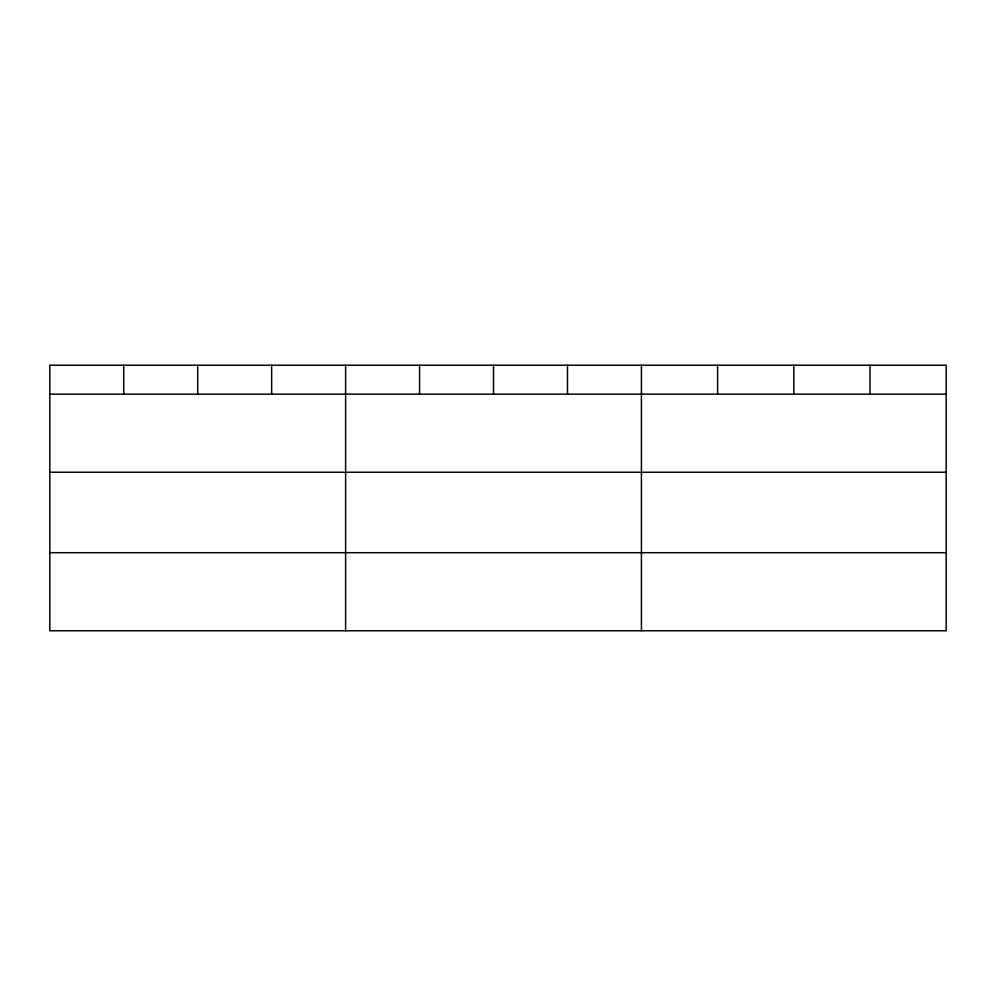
<?xml version="1.0" encoding="UTF-8"?>
<svg xmlns="http://www.w3.org/2000/svg" width="996" height="996" viewBox="0 0 996 996"><rect width="100%" height="100%" fill="white"/><g stroke="black" fill="none" stroke-linecap="round" stroke-linejoin="round"><path stroke-width="1.49" d="M946.2 472.241L946.2 365.221L49.8 365.221L49.8 630.779L946.2 630.779L946.2 472.241L49.8 472.241M49.8 394.155L946.2 394.155M49.8 552.693L946.2 552.693M870.006 365.221L870.006 394.155M793.812 365.221L793.812 394.155M717.618 365.221L717.618 394.155M641.424 365.221L641.424 630.779M567.471 365.221L567.471 394.155M493.518 365.221L493.518 394.155M419.565 365.221L419.565 394.155M345.612 365.221L345.612 630.779M271.659 365.221L271.659 394.155M197.706 365.221L197.706 394.155M123.753 365.221L123.753 394.155"/></g></svg>
